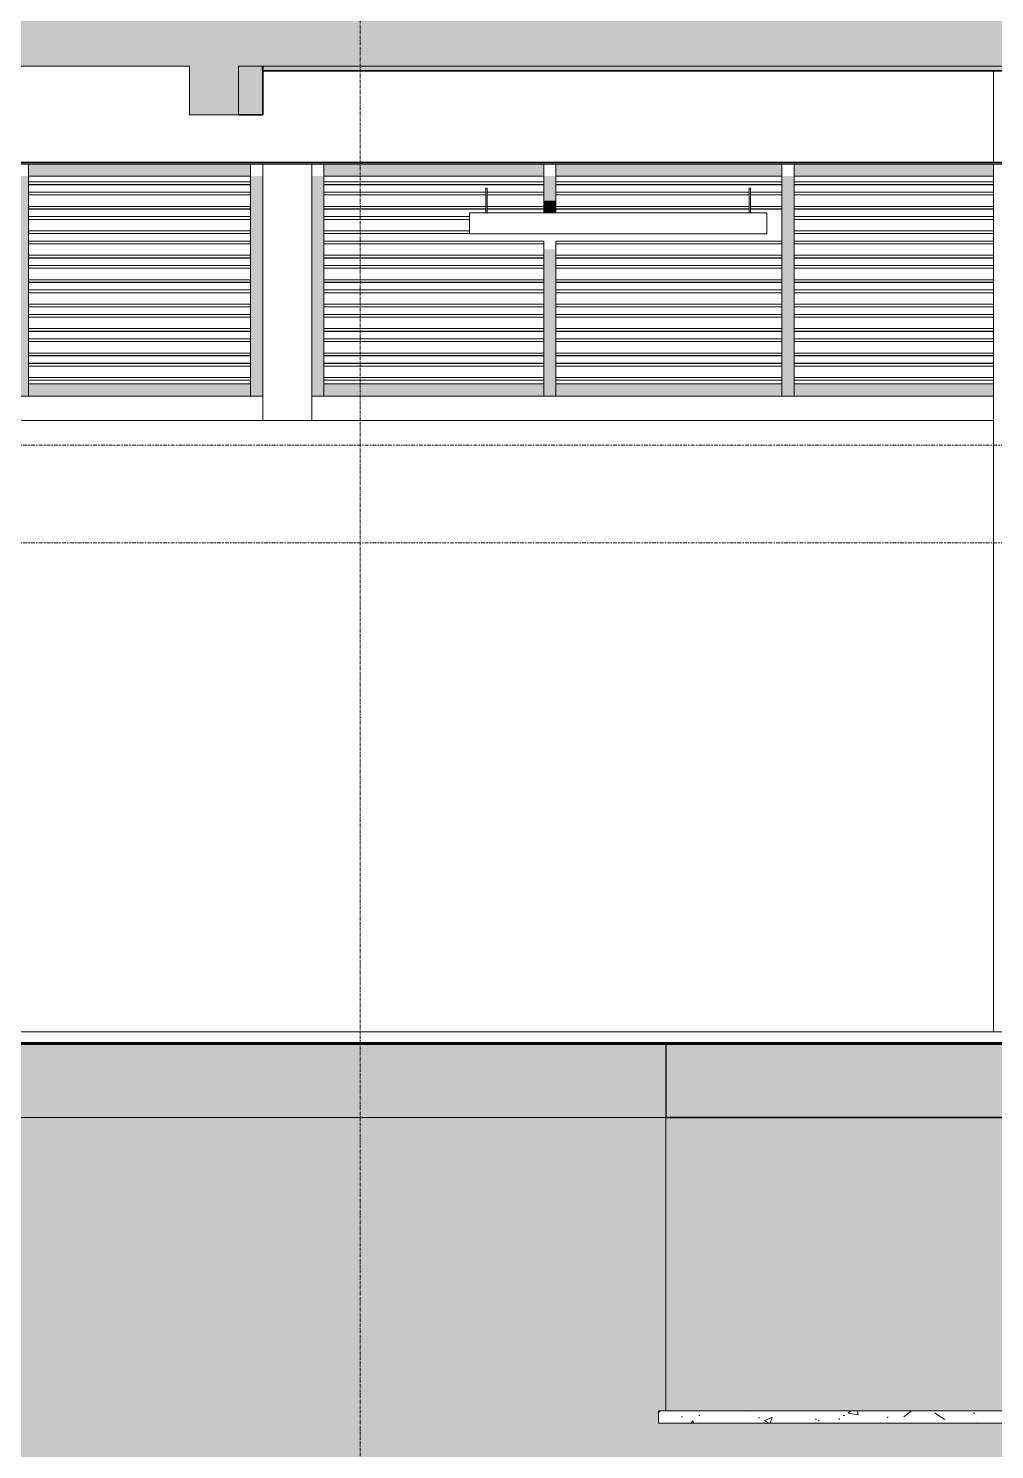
# Model space of a CAD drawing. Header units: millimetres. Extents: x 3451 to 201731, y -8641 to 35300.
# Drawn here: x 170834 to 174786, y -3708 to 2104 of the extents above; entities that cross this region are included whole.
import ezdxf

# ---------------------------------------------------------------- set-up
doc = ezdxf.new("R2010")
doc.units = ezdxf.units.MM
doc.linetypes.add('Centre', pattern=[31.75, 6.35, -4.7625, 15.875, -4.7625])
doc.linetypes.add('Grid Line', pattern=[22.225, 12.7, -3.175, 3.175, -3.175])
for name, color, linetype, lineweight in [('0-2', 50, 'Continuous', 5), ('A-CLNG-1', 13, 'Continuous', 25), ('A-CLNG-PATT-1', 13, 'Continuous', 9), ('A-DETL-GENF-1', 7, 'Continuous', 9), ('A-DETL-GENF-3', 9, 'Continuous', 9), ('A-DETL-GENF-4', 253, 'Continuous', 9), ('A-DETL-THIN', 151, 'Continuous', 9), ('A-FLOR-1', 10, 'Continuous', 35), ('A-FLOR-3', 192, 'Continuous', 35), ('A-FLOR-LEVL-2', 51, 'Centre', 9), ('A-FLOR-PATT-1', 7, 'Continuous', 9), ('A-FLOR-PATT-3', 8, 'Continuous', 9), ('A-GLAZ-CWMG', 51, 'Continuous', 9), ('A-WALL', 113, 'Continuous', 9), ('C-PRKG', 70, 'Continuous', 9), ('E-LITE-EQPM', 33, 'Continuous', 9), ('S-BEAM-1', 12, 'Continuous', 5), ('S-BEAM-2', 10, 'Continuous', 35), ('S-COLS', 52, 'Continuous', 9), ('S-FNDN-1', 32, 'Continuous', 5), ('S-FNDN-2', 250, 'Continuous', 25), ('S-GRID-1', 1, 'Grid Line', 9)]:
    doc.layers.add(name, color=color, linetype=linetype, lineweight=lineweight)

# ---------------------------------------------------------------- blocks, each defined once
blk = doc.blocks.new('NCV_TKTC_KET CAU_rvt-2-TKCS_MẶT CẮT D')
at = {"layer": 'A-FLOR-PATT-1'}
h = blk.add_hatch(color=256, dxfattribs=at)
h.paths.add_polyline_path([(-58470.3, 1930), (-56833.3, 1930), (-56833.3, 1950), (-58634.9, 1950), (-58634.9, 1930)])
h.paths.add_polyline_path([(-24866.9, 1930), (-24836.9, 1930), (-24836.9, 1950), (-28836.9, 1950), (-28836.9, 1930), (-25816.8, 1930)])
h.paths.add_polyline_path([(-66835.3, 1930), (-65032.3, 1930), (-65032.3, 1950), (-66835.3, 1950)])
h.paths.add_polyline_path([(-53357.9, 1930), (-51661.9, 1930), (-51661.9, 1950), (-53357.9, 1950), (-53357.9, 1930.4)])
h = blk.add_hatch(color=256, dxfattribs=at)
h.paths.add_polyline_path([(-27122.9, -2350), (-24536.9, -2350), (-24536.9, -2050), (-49361.9, -2050), (-49361.9, -2350), (-27186.8, -2350)])
h.paths.add_polyline_path([(-77403.8, -2350), (-69761.9, -2350), (-69761.9, -2050), (-78236.5, -2050), (-78236.5, -2350)])
h.paths.add_polyline_path([(-64261.9, -2350), (-51461.9, -2350), (-51461.9, -2050), (-64261.9, -2050)])
at = {"layer": 'S-BEAM-1'}
blk.add_hatch(color=256, dxfattribs=at).paths.add_polyline_path([(-28934.9, 1750), (-28834.9, 1750), (-28834.9, 1950), (-28934.9, 1950), (-28934.9, 1820.9)])
at = {"layer": 'S-FNDN-1'}
blk.add_hatch(color=256, dxfattribs=at).paths.add_polyline_path([(-25816.8, -3550), (-23186.8, -3550), (-23186.8, -2050), (-27186.8, -2050), (-27186.8, -3550), (-26469.9, -3550)])
at = {"layer": 'A-FLOR-1'}
for p, q in [((-28836.9, 1950), (-28836.9, 1930)), ((-28836.9, 1930), (-24836.9, 1930)), ((-24536.9, -2050), (-49361.9, -2050)), ((-27186.8, -2350), (-24536.9, -2350))]:
    blk.add_line(p, q, dxfattribs=at)
at = {"layer": 'S-BEAM-2'}
for p, q in [((-28834.9, 1750), (-28834.9, 1950)), ((-28934.9, 1750), (-28834.9, 1750))]:
    blk.add_line(p, q, dxfattribs=at)
at = {"layer": 'S-FNDN-2'}
for p, q in [((-24536.9, -2050), (-27186.8, -2050)), ((-27186.8, -2050), (-27186.8, -2350))]:
    blk.add_line(p, q, dxfattribs=at)
blk = doc.blocks.new('xe oto1 - xe oto-615462-TKCS_MẶT CẮT D')
at = {"layer": 'C-PRKG'}
for p, q in [((-28137.8, -2000), (-27637.8, -2000)), ((-28087.8, -2000), (-28137.8, -2000)), ((-28137.8, -2000), (-27637.8, -2000)), ((-28137.8, -2000), (-28087.8, -2000)), ((-27637.8, -2000), (-28087.8, -2000)), ((-28017.8, -2000), (-27357.8, -2000)), ((-28017.8, -2000), (-27357.8, -2000)), ((-27437.8, -2000), (-27937.8, -2000)), ((-27937.8, -2000), (-27437.8, -2000)), ((-27437.8, -2000), (-27937.8, -2000)), ((-27937.8, -2000), (-27437.8, -2000)), ((-26417.8, -2000), (-25846.8, -2000)), ((-26417.8, -2000), (-25846.8, -2000)), ((-25846.8, -2000), (-26337.8, -2000)), ((-26337.8, -2000), (-25846.8, -2000)), ((-25846.8, -2000), (-26337.8, -2000)), ((-26337.8, -2000), (-25846.8, -2000)), ((-25846.8, -2000), (-26137.8, -2000)), ((-26137.8, -2000), (-25846.8, -2000)), ((-25846.8, -2000), (-26137.8, -2000))]:
    blk.add_line(p, q, dxfattribs=at)
blk = doc.blocks.new('xe oto1 - xe oto-V274-TKCS_MẶT CẮT D')
at = {"layer": 'C-PRKG'}
for p, q in [((-30637.8, -2000), (-30137.8, -2000)), ((-30587.8, -2000), (-30637.8, -2000)), ((-30637.8, -2000), (-30137.8, -2000)), ((-30637.8, -2000), (-30587.8, -2000)), ((-30137.8, -2000), (-30587.8, -2000)), ((-30517.8, -2000), (-29857.8, -2000)), ((-30517.8, -2000), (-29857.8, -2000)), ((-29937.8, -2000), (-30437.8, -2000)), ((-30437.8, -2000), (-29937.8, -2000)), ((-29937.8, -2000), (-30437.8, -2000)), ((-30437.8, -2000), (-29937.8, -2000)), ((-28917.8, -2000), (-28257.8, -2000)), ((-28917.8, -2000), (-28257.8, -2000)), ((-28337.8, -2000), (-28837.8, -2000)), ((-28837.8, -2000), (-28337.8, -2000)), ((-28337.8, -2000), (-28837.8, -2000)), ((-28837.8, -2000), (-28337.8, -2000)), ((-28187.8, -2000), (-28637.8, -2000)), ((-28637.8, -2000), (-28137.8, -2000)), ((-28137.8, -2000), (-28637.8, -2000)), ((-28137.8, -2000), (-28187.8, -2000)), ((-28187.8, -2000), (-28137.8, -2000))]:
    blk.add_line(p, q, dxfattribs=at)
blk = doc.blocks.new('xe oto1 - xe oto-V278-TKCS_MẶT CẮT D')
at = {"layer": 'C-PRKG'}
for p, q in [((-33436.9, -2000), (-33536.9, -2000)), ((-33536.9, -2000), (-33036.9, -2000)), ((-33036.9, -2000), (-33536.9, -2000)), ((-33536.9, -2000), (-33436.9, -2000)), ((-33036.9, -2000), (-33436.9, -2000)), ((-33436.9, -2000), (-33036.9, -2000)), ((-33336.9, -2000), (-28536.9, -2000)), ((-28536.9, -2000), (-33336.9, -2000)), ((-33336.9, -2000), (-28536.9, -2000)), ((-28536.9, -2000), (-33336.9, -2000)), ((-29366.9, -2000), (-29716.9, -2000)), ((-29366.9, -2000), (-29716.9, -2000)), ((-29366.9, -2000), (-29716.9, -2000)), ((-29366.9, -2000), (-29716.9, -2000)), ((-29486.9, -2000), (-29586.9, -2000)), ((-29586.9, -2000), (-29486.9, -2000)), ((-29486.9, -2000), (-29586.9, -2000)), ((-29586.9, -2000), (-29486.9, -2000)), ((-29486.9, -2000), (-29586.9, -2000)), ((-29586.9, -2000), (-29486.9, -2000)), ((-29486.9, -2000), (-29586.9, -2000)), ((-29586.9, -2000), (-29486.9, -2000)), ((-28586.9, -2000), (-29036.9, -2000)), ((-29036.9, -2000), (-28536.9, -2000)), ((-28536.9, -2000), (-29036.9, -2000)), ((-29036.9, -2000), (-28586.9, -2000)), ((-28536.9, -2000), (-28586.9, -2000)), ((-28586.9, -2000), (-28536.9, -2000))]:
    blk.add_line(p, q, dxfattribs=at)
blk = doc.blocks.new('EAE_STL_PENDANT_TK_15W_120cm - LIC_01-ĐÈN LED BATTEN 1_2_ P_2x20W_ ÁNH SÁNG TRẮNG 6000K_ LẮP ĐẶT NỔI_TREO TY-1359257-TKCS_MẶT CẮT D')
at = {"layer": 'E-LITE-EQPM'}
for p, q in [((-69002.9, 1450), (-69002.9, 1350)), ((-69002.9, 1450), (-69002.9, 1450)), ((-69002.9, 1450), (-68997.9, 1450)), ((-68997.9, 1450), (-68998, 1450)), ((-68997.9, 1350), (-68997.9, 1450)), ((-67925.9, 1450), (-67925.9, 1350)), ((-67925.9, 1450), (-67925.9, 1450)), ((-67925.9, 1450), (-67920.9, 1450)), ((-67920.9, 1450), (-67921, 1450)), ((-67920.9, 1350), (-67920.9, 1450)), ((-69070.4, 1350), (-67853.4, 1350)), ((-69070.4, 1350), (-69070.4, 1348)), ((-69070.4, 1348), (-69070.4, 1264)), ((-67853.4, 1348), (-67853.4, 1350)), ((-67853.4, 1264), (-67853.4, 1348)), ((-67853.4, 1264), (-69070.4, 1264))]:
    blk.add_line(p, q, dxfattribs=at)
blk = doc.blocks.new('XE MAY2 - xe may 2-614215-TKCS_MẶT CẮT D')
at = {"layer": 'C-PRKG'}
for p, q in [((-24836.9, -2000), (-26736.9, -2000)), ((-24836.9, -2000), (-26736.9, -2000)), ((-25136.9, -2000), (-25236.9, -2000)), ((-25136.9, -2000), (-25236.9, -2000))]:
    blk.add_line(p, q, dxfattribs=at)
blk = doc.blocks.new('Rectangular Mullion - 50 x 100mm-3802461-TKCS_MẶT CẮT D')
at = {"layer": 'A-GLAZ-CWMG'}
blk.add_hatch(color=256, dxfattribs=at).paths.add_polyline_path([(-28429.1, 1500), (-27686, 1500), (-27686, 1550), (-28585.3, 1550), (-28585.3, 1500)])
for p, q in [((-28585.3, 1500), (-28585.3, 1550)), ((-27686, 1550), (-27686, 1500)), ((-27686, 1500), (-28585.3, 1500))]:
    blk.add_line(p, q, dxfattribs=at)
blk = doc.blocks.new('Rectangular Mullion - 50 x 100mm-V401-TKCS_MẶT CẮT D')
at = {"layer": 'A-GLAZ-CWMG'}
blk.add_hatch(color=256, dxfattribs=at).paths.add_polyline_path([(-25846.8, 1500), (-25846.8, 1550), (-26661.7, 1550), (-26661.7, 1500), (-26469.9, 1500)])
for p, q in [((-26661.7, 1500), (-26661.7, 1550)), ((-25846.8, 1500), (-26661.7, 1500))]:
    blk.add_line(p, q, dxfattribs=at)
blk = doc.blocks.new('Rectangular Mullion - 50 x 100mm-3802462-TKCS_MẶT CẮT D')
at = {"layer": 'A-GLAZ-CWMG'}
blk.add_hatch(color=256, dxfattribs=at).paths.add_polyline_path([(-27636, 1500), (-26711.7, 1500), (-26711.7, 1550), (-27636, 1550), (-27636, 1512.4)])
for p, q in [((-27636, 1500), (-27636, 1550)), ((-26711.7, 1550), (-26711.7, 1500)), ((-26711.7, 1500), (-27636, 1500))]:
    blk.add_line(p, q, dxfattribs=at)
blk = doc.blocks.new('Rectangular Mullion - 50 x 100mm-3802463-TKCS_MẶT CẮT D')
at = {"layer": 'A-GLAZ-CWMG'}
blk.add_hatch(color=256, dxfattribs=at).paths.add_polyline_path([(-26469.9, 600), (-25846.8, 600), (-25846.8, 650), (-26661.7, 650), (-26661.7, 600)])
for p, q in [((-26661.7, 600), (-26661.7, 650)), ((-26661.7, 650), (-25846.8, 650)), ((-26661.7, 600), (-25846.8, 600))]:
    blk.add_line(p, q, dxfattribs=at)
blk = doc.blocks.new('Rectangular Mullion - 50 x 100mm-3802464-TKCS_MẶT CẮT D')
at = {"layer": 'A-GLAZ-CWMG'}
blk.add_hatch(color=256, dxfattribs=at).paths.add_polyline_path([(-26711.7, 600), (-26711.7, 650), (-27636, 650), (-27636, 600), (-26796.4, 600)])
for p, q in [((-27636, 600), (-27636, 650)), ((-27636, 650), (-26711.7, 650)), ((-26711.7, 650), (-26711.7, 600)), ((-27636, 600), (-26711.7, 600))]:
    blk.add_line(p, q, dxfattribs=at)
blk = doc.blocks.new('Rectangular Mullion - 50 x 100mm-V402-TKCS_MẶT CẮT D')
at = {"layer": 'A-GLAZ-CWMG'}
blk.add_hatch(color=256, dxfattribs=at).paths.add_polyline_path([(-27776, 600), (-27686, 600), (-27686, 650), (-28585.3, 650), (-28585.3, 600), (-28429.1, 600)])
for p, q in [((-28585.3, 600), (-28585.3, 650)), ((-28585.3, 650), (-27686, 650)), ((-27686, 650), (-27686, 600)), ((-28585.3, 600), (-27686, 600))]:
    blk.add_line(p, q, dxfattribs=at)
blk = doc.blocks.new('Rectangular Mullion - 50 x 100mm-3089665-TKCS_MẶT CẮT D')
at = {"layer": 'A-GLAZ-CWMG'}
blk.add_hatch(color=256, dxfattribs=at).paths.add_polyline_path([(-28585.3, 600), (-28585.3, 700), (-28635.3, 700), (-28635.3, 600)])
for p, q in [((-28585.3, 700), (-28585.3, 600)), ((-28585.3, 600), (-28635.3, 600))]:
    blk.add_line(p, q, dxfattribs=at)
blk = doc.blocks.new('Rectangular Mullion - 50 x 100mm-3089666-TKCS_MẶT CẮT D')
at = {"layer": 'A-GLAZ-CWMG'}
blk.add_hatch(color=256, dxfattribs=at).paths.add_polyline_path([(-28585.3, 700), (-28585.3, 800), (-28635.3, 800), (-28635.3, 700)])
blk.add_line((-28585.3, 800), (-28585.3, 700), dxfattribs=at)
blk = doc.blocks.new('Rectangular Mullion - MULLION LA SACH-3802465-TKCS_MẶT CẮT D')
at = {"layer": 'A-GLAZ-CWMG'}
for p, q in [((-25846.8, 734.3), (-26661.7, 734.3)), ((-25846.8, 734.2), (-26661.7, 734.2)), ((-25846.8, 723.1), (-26661.7, 723.1)), ((-26661.7, 676.1), (-25846.8, 676.1)), ((-25846.8, 665.9), (-26661.7, 665.9)), ((-25846.8, 665.8), (-26661.7, 665.8)), ((-25846.8, 664.8), (-26661.7, 664.8))]:
    blk.add_line(p, q, dxfattribs=at)
blk = doc.blocks.new('Rectangular Mullion - MULLION LA SACH-3802466-TKCS_MẶT CẮT D')
at = {"layer": 'A-GLAZ-CWMG'}
for p, q in [((-26711.7, 734.3), (-27636, 734.3)), ((-26711.7, 734.2), (-27636, 734.2)), ((-26711.7, 723.1), (-27636, 723.1)), ((-27636, 676.1), (-26711.7, 676.1)), ((-26711.7, 665.9), (-27636, 665.9)), ((-26711.7, 665.8), (-27636, 665.8)), ((-26711.7, 664.8), (-27636, 664.8))]:
    blk.add_line(p, q, dxfattribs=at)
blk = doc.blocks.new('Rectangular Mullion - MULLION LA SACH-V403-TKCS_MẶT CẮT D')
at = {"layer": 'A-GLAZ-CWMG'}
for p, q in [((-27686, 734.3), (-28585.3, 734.3)), ((-27686, 734.2), (-28585.3, 734.2)), ((-27686, 723.1), (-28585.3, 723.1)), ((-28585.3, 676.1), (-27686, 676.1)), ((-27686, 665.9), (-28585.3, 665.9)), ((-27686, 665.8), (-28585.3, 665.8)), ((-27686, 664.8), (-28585.3, 664.8))]:
    blk.add_line(p, q, dxfattribs=at)
blk = doc.blocks.new('Rectangular Mullion - MULLION LA SACH-V404-TKCS_MẶT CẮT D')
at = {"layer": 'A-GLAZ-CWMG'}
for p, q in [((-27636, 1234.2), (-27636, 1234.3)), ((-26711.7, 1234.3), (-27636, 1234.3)), ((-27636, 1223.1), (-27636, 1234.2)), ((-26711.7, 1234.2), (-27636, 1234.2)), ((-27636, 1200), (-27636, 1223.1)), ((-26711.7, 1223.1), (-27636, 1223.1)), ((-27636, 1176.1), (-26711.7, 1176.1)), ((-26711.7, 1165.9), (-27636, 1165.9)), ((-26711.7, 1165.8), (-27636, 1165.8)), ((-26711.7, 1164.8), (-27636, 1164.8))]:
    blk.add_line(p, q, dxfattribs=at)
blk = doc.blocks.new('Rectangular Mullion - MULLION LA SACH-V405-TKCS_MẶT CẮT D')
at = {"layer": 'A-GLAZ-CWMG'}
for p, q in [((-27686, 1234.3), (-28585.3, 1234.3)), ((-27686, 1234.2), (-28585.3, 1234.2)), ((-27686, 1223.1), (-28585.3, 1223.1)), ((-27686, 1234.3), (-27686, 1234.2)), ((-27686, 1234.2), (-27686, 1223.1)), ((-27686, 1223.1), (-27686, 1200)), ((-28585.3, 1176.1), (-27686, 1176.1)), ((-27686, 1165.9), (-28585.3, 1165.9)), ((-27686, 1165.8), (-28585.3, 1165.8)), ((-27686, 1164.8), (-28585.3, 1164.8))]:
    blk.add_line(p, q, dxfattribs=at)
blk = doc.blocks.new('Rectangular Mullion - MULLION LA SACH-V406-TKCS_MẶT CẮT D')
at = {"layer": 'A-GLAZ-CWMG'}
for p, q in [((-27990.4, 1334.3), (-28585.3, 1334.3)), ((-27990.4, 1334.2), (-28585.3, 1334.2)), ((-27990.4, 1323.1), (-28585.3, 1323.1)), ((-28585.3, 1276.1), (-27990.4, 1276.1)), ((-27990.4, 1265.9), (-28585.3, 1265.9)), ((-27990.4, 1265.8), (-28585.3, 1265.8)), ((-27990.4, 1264.8), (-28585.3, 1264.8))]:
    blk.add_line(p, q, dxfattribs=at)
blk = doc.blocks.new('Rectangular Mullion - MULLION LA SACH-V407-TKCS_MẶT CẮT D')
at = {"layer": 'A-GLAZ-CWMG'}
for p, q in [((-26845.1, 1434.3), (-27636, 1434.3)), ((-26845.1, 1434.2), (-27636, 1434.2)), ((-26845.1, 1423.1), (-27636, 1423.1)), ((-26711.7, 1434.3), (-26841.7, 1434.3)), ((-26711.7, 1434.2), (-26841.7, 1434.2)), ((-26711.7, 1423.1), (-26841.7, 1423.1)), ((-27636, 1376.1), (-26845.2, 1376.1)), ((-26845.2, 1365.9), (-27636, 1365.9)), ((-26845.2, 1365.8), (-27636, 1365.8)), ((-26845.2, 1364.8), (-27636, 1364.8)), ((-26841.8, 1376.1), (-26711.7, 1376.1)), ((-26711.7, 1365.9), (-26841.8, 1365.9)), ((-26711.7, 1365.8), (-26841.8, 1365.8)), ((-26711.7, 1364.8), (-26841.7, 1364.8))]:
    blk.add_line(p, q, dxfattribs=at)
blk = doc.blocks.new('Rectangular Mullion - MULLION LA SACH-V408-TKCS_MẶT CẮT D')
at = {"layer": 'A-GLAZ-CWMG'}
for p, q in [((-27922.2, 1434.3), (-28585.3, 1434.3)), ((-27922.2, 1434.2), (-28585.3, 1434.2)), ((-27922.2, 1423.1), (-28585.3, 1423.1)), ((-27686, 1423.1), (-27918.8, 1423.1)), ((-27686, 1434.3), (-27918.7, 1434.3)), ((-27686, 1434.2), (-27918.7, 1434.2)), ((-28585.3, 1376.1), (-27922.1, 1376.1)), ((-27922.1, 1365.9), (-28585.3, 1365.9)), ((-27922.1, 1365.8), (-28585.3, 1365.8)), ((-27922.1, 1364.8), (-28585.3, 1364.8)), ((-27918.7, 1376.1), (-27686, 1376.1)), ((-27686, 1365.9), (-27918.7, 1365.9)), ((-27686, 1365.8), (-27918.7, 1365.8)), ((-27686, 1364.8), (-27918.7, 1364.8))]:
    blk.add_line(p, q, dxfattribs=at)
blk = doc.blocks.new('Rectangular Mullion - MULLION LA SACH-V409-TKCS_MẶT CẮT D')
at = {"layer": 'A-GLAZ-CWMG'}
for p, q in [((-26661.7, 1476.1), (-25846.8, 1476.1)), ((-25846.8, 1465.9), (-26661.7, 1465.9)), ((-25846.8, 1465.8), (-26661.7, 1465.8)), ((-25846.8, 1464.8), (-26661.7, 1464.8))]:
    blk.add_line(p, q, dxfattribs=at)
blk = doc.blocks.new('Rectangular Mullion - MULLION LA SACH-V410-TKCS_MẶT CẮT D')
at = {"layer": 'A-GLAZ-CWMG'}
for p, q in [((-27636, 1476.1), (-26711.7, 1476.1)), ((-26711.7, 1465.9), (-27636, 1465.9)), ((-26711.7, 1465.8), (-27636, 1465.8)), ((-26711.7, 1464.8), (-27636, 1464.8))]:
    blk.add_line(p, q, dxfattribs=at)
blk = doc.blocks.new('Rectangular Mullion - MULLION LA SACH-V411-TKCS_MẶT CẮT D')
at = {"layer": 'A-GLAZ-CWMG'}
for p, q in [((-28585.3, 1476.1), (-27686, 1476.1)), ((-27686, 1465.9), (-28585.3, 1465.9)), ((-27686, 1465.8), (-28585.3, 1465.8)), ((-27686, 1464.8), (-28585.3, 1464.8))]:
    blk.add_line(p, q, dxfattribs=at)
blk = doc.blocks.new('Rectangular Mullion - 50 x 100mm-3089657-TKCS_MẶT CẮT D')
at = {"layer": 'A-GLAZ-CWMG'}
blk.add_hatch(color=256, dxfattribs=at).paths.add_polyline_path([(-26661.678702, 600), (-26661.678702, 700), (-26711.678702, 700), (-26711.678702, 600)])
for p, q in [((-26711.678702, 700), (-26711.678702, 600)), ((-26661.678702, 700), (-26661.678702, 600)), ((-26661.678702, 600), (-26711.678702, 600))]:
    blk.add_line(p, q, dxfattribs=at)
blk = doc.blocks.new('Rectangular Mullion - 50 x 100mm-3089658-TKCS_MẶT CẮT D')
at = {"layer": 'A-GLAZ-CWMG'}
blk.add_hatch(color=256, dxfattribs=at).paths.add_polyline_path([(-26661.678702, 700), (-26661.678702, 800), (-26711.678702, 800), (-26711.678702, 700)])
for p, q in [((-26711.678702, 800), (-26711.678702, 700)), ((-26661.678702, 800), (-26661.678702, 700))]:
    blk.add_line(p, q, dxfattribs=at)
blk = doc.blocks.new('Rectangular Mullion - 50 x 100mm-V412-TKCS_MẶT CẮT D')
at = {"layer": 'A-GLAZ-CWMG'}
blk.add_hatch(color=256, dxfattribs=at).paths.add_polyline_path([(-27636, 1350), (-27636, 1400), (-27686, 1400), (-27686, 1350)])
for p, q in [((-27686, 1400), (-27686, 1350)), ((-27636, 1400), (-27636, 1350))]:
    blk.add_line(p, q, dxfattribs=at)
blk = doc.blocks.new('Rectangular Mullion - 50 x 100mm-3802503-TKCS_MẶT CẮT D')
at = {"layer": 'A-GLAZ-CWMG'}
blk.add_hatch(color=256, dxfattribs=at).paths.add_polyline_path([(-29794.2, 1500), (-28885.3, 1500), (-28885.3, 1550), (-29794.2, 1550), (-29794.2, 1512.4)])
for p, q in [((-29794.2, 1500), (-29794.2, 1550)), ((-28885.3, 1550), (-28885.3, 1500)), ((-29794.2, 1500), (-28885.3, 1500))]:
    blk.add_line(p, q, dxfattribs=at)
blk = doc.blocks.new('Rectangular Mullion - 50 x 100mm-3802505-TKCS_MẶT CẮT D')
at = {"layer": 'A-GLAZ-CWMG'}
blk.add_hatch(color=256, dxfattribs=at).paths.add_polyline_path([(-30828.1, 600), (-30828.1, 650), (-31736.9, 650), (-31736.9, 600), (-31041.3, 600)])
for p, q in [((-31736.9, 600), (-31736.9, 650)), ((-30828.1, 650), (-31736.9, 650)), ((-30828.1, 650), (-30828.1, 600)), ((-31736.9, 600), (-30828.1, 600))]:
    blk.add_line(p, q, dxfattribs=at)
blk = doc.blocks.new('Rectangular Mullion - 50 x 100mm-2333207-TKCS_MẶT CẮT D')
at = {"layer": 'A-GLAZ-CWMG'}
blk.add_hatch(color=256, dxfattribs=at).paths.add_polyline_path([(-28835.3, 600), (-28835.3, 700), (-28885.3, 700), (-28885.3, 600)])
for p in [(-28885.3, 700), (-28835.3, 600)]:
    blk.add_line(p, (-28885.3, 600), dxfattribs=at)
blk = doc.blocks.new('Rectangular Mullion - 50 x 100mm-2333208-TKCS_MẶT CẮT D')
at = {"layer": 'A-GLAZ-CWMG'}
blk.add_hatch(color=256, dxfattribs=at).paths.add_polyline_path([(-28835.3, 700), (-28835.3, 800), (-28885.3, 800), (-28885.3, 700)])
blk.add_line((-28885.3, 800), (-28885.3, 700), dxfattribs=at)
blk = doc.blocks.new('Rectangular Mullion - MULLION LA SACH-3802507-TKCS_MẶT CẮT D')
at = {"layer": 'A-GLAZ-CWMG'}
for p, q in [((-31736.9, 734.3), (-30828.1, 734.3)), ((-31736.9, 734.2), (-30828.1, 734.2)), ((-31736.9, 723.1), (-30828.1, 723.1)), ((-30828.1, 676.1), (-31736.9, 676.1)), ((-31736.9, 665.9), (-30828.1, 665.9)), ((-31736.9, 665.8), (-30828.1, 665.8)), ((-31736.9, 664.8), (-30828.1, 664.8))]:
    blk.add_line(p, q, dxfattribs=at)
blk = doc.blocks.new('Rectangular Mullion - MULLION LA SACH-V459-TKCS_MẶT CẮT D')
at = {"layer": 'A-GLAZ-CWMG'}
for p, q in [((-30828.1, 1476.1), (-31736.9, 1476.1)), ((-31736.9, 1465.9), (-30828.1, 1465.9)), ((-31736.9, 1465.8), (-30828.1, 1465.8)), ((-31736.9, 1464.8), (-30828.1, 1464.8))]:
    blk.add_line(p, q, dxfattribs=at)
blk = doc.blocks.new('Rectangular Mullion - 50 x 100mm-2333204-TKCS_MẶT CẮT D')
at = {"layer": 'A-GLAZ-CWMG'}
blk.add_hatch(color=256, dxfattribs=at).paths.add_polyline_path([(-56553.7, 600), (-56553.7, 700), (-56603.7, 700), (-56603.7, 600)])
for p, q in [((-56603.7, 700), (-56603.7, 600)), ((-56553.7, 600), (-56553.7, 700)), ((-56553.7, 600), (-56603.7, 600))]:
    blk.add_line(p, q, dxfattribs=at)
blk = doc.blocks.new('Rectangular Mullion - 50 x 100mm-2333205-TKCS_MẶT CẮT D')
at = {"layer": 'A-GLAZ-CWMG'}
blk.add_hatch(color=256, dxfattribs=at).paths.add_polyline_path([(-56553.7, 700), (-56553.7, 800), (-56603.7, 800), (-56603.7, 700)])
for p, q in [((-56603.7, 800), (-56603.7, 700)), ((-56553.7, 700), (-56553.7, 800))]:
    blk.add_line(p, q, dxfattribs=at)

msp = doc.modelspace()

# ---------------------------------------------------------------- hatches: boundary and pattern name
at = {"layer": 'A-CLNG-PATT-1'}
h = msp.add_hatch(dxfattribs=at)
h.set_pattern_fill('FP_41', color=256, style=0, pattern_type=2)
h.set_pattern_definition([(0, (148640.78, 14125), (1219.2, 304.8), [50.292, -864.108, 50.292, -864.108, -4876.8]), (0, (148640.78, 14125), (1219.2, 304.8), [-1828.8, 50.292, -1778.508, 50.292, -864.108, -2133.6]), (0, (148640.78, 14125), (1219.2, 304.8), [-4572, 50.292, -559.308, 50.292, -1473.708]), (120, (149097.98, 14277.4), (-873.5645, 903.4582), [50.292, -864.108, 50.292, -5740.908]), (120, (149097.98, 14277.4), (-873.5645, 903.4582), [-964.692, -864.108, 50.292, -1778.508, -3048]), (120, (149097.98, 14277.4), (-873.5645, 903.4582), [-3657.6, 50.292, -864.108, 50.292, -2083.308]), (120, (149097.98, 14277.4), (-873.5645, 903.4582), [-4622.292, -559.308, 50.292, -1473.708]), (240, (149250.38, 14887), (-345.6355, -1208.2582), [50.292, -864.108, 50.292, -5740.908]), (240, (149250.38, 14887), (-345.6355, -1208.2582), [-964.692, -864.108, 50.292, -1778.508, -3048]), (240, (149250.38, 14887), (-345.6355, -1208.2582), [-3657.6, 50.292, -864.108, 50.292, -2083.308]), (240, (149250.38, 14887), (-345.6355, -1208.2582), [-4622.292, -559.308, 50.292, -1473.708])])
h.paths.add_polyline_path([(175464.1, 1550), (175790.9, 1550), (175790.9, 1555), (164890.5, 1555), (164890.5, 1550), (174811.1, 1550)])
h.paths.add_polyline_path([(128365.9, 1550), (128365.9, 1555), (127910.9, 1555), (127910.9, 1550)])
h.paths.add_polyline_path([(128915.9, 1550), (130594.7, 1550.5), (130594.7, 1555), (128915.9, 1555)])
h.paths.add_polyline_path([(130894.7, 1550), (138744.6, 1550), (138744.6, 1555), (130894.7, 1555), (130894.7, 1550.6)])
h.paths.add_polyline_path([(163055.8, 1550), (164640, 1550), (164640, 1555), (160692.2, 1555), (160692.2, 1550), (161749.6, 1550)])
h.paths.add_polyline_path([(160390.5, 1550), (160390.5, 1555), (156392.5, 1555), (156392.5, 1550), (159790.4, 1550)])
h.paths.add_polyline_path([(139044.6, 1550), (144815.9, 1550), (144815.9, 1555), (139044.6, 1555), (139044.6, 1553.2)])
at = {"layer": 'A-DETL-GENF-1'}
h = msp.add_hatch(color=256, dxfattribs=at)
h.paths.add_polyline_path([(160443.5, 1550), (160692.2, 1550), (160692.2, 1950), (167092.5, 1950), (167092.5, 1700), (167692.5, 1700), (167692.5, 1950), (171492.9, 1950), (171492.9, 1750), (171692.9, 1750), (171692.9, 1950), (175790.9, 1950), (175790.9, 1550), (176090.9, 1550), (176090.9, 2150), (151265.9, 2150), (151265.9, 1750), (151465.9, 1750), (151465.9, 1950), (154892.5, 1950), (154892.5, 1750), (155092.5, 1750), (155092.5, 1950), (156090.8, 1950), (156090.8, 1550), (156392.5, 1550), (156392.5, 1950), (160390.5, 1950), (160390.5, 1550)])
h.paths.add_polyline_path([(138892.2, 1550), (139044.6, 1550), (139044.6, 1950), (143794.6, 1950), (143794.6, 1750), (143994.6, 1750), (143994.6, 1950), (146969.9, 1950), (146969.9, 1550), (147269.9, 1550), (147269.9, 1950), (148965.9, 1950), (148965.9, 1750), (149165.9, 1750), (149165.9, 2150), (128994.6, 2150), (128994.6, 1750), (129194.6, 1750), (129194.6, 1950), (130594.7, 1950), (130594.7, 1550), (130894.7, 1550), (130894.7, 1950), (135595.5, 1950), (135595.5, 1750), (135794.6, 1750), (135794.6, 1950), (138744.6, 1950), (138744.6, 1550)])
h.paths.add_polyline_path([(127790, 1750), (127910.9, 1750), (127910.9, 2150), (127710.9, 2150), (127710.9, 1750)])
at = {"layer": 'A-DETL-GENF-3'}
h = msp.add_hatch(dxfattribs=at)
h.set_pattern_fill('FP_82', color=256, style=0, pattern_type=2)
h.set_pattern_definition([(0, (148640.8, 14125), (725.805, 725.805), [725.805, -725.805]), (0, (148640.8, 14397.2), (725.805, 725.805), [725.805, -725.805]), (0, (148640.8, 14669.35), (725.805, 725.805), [725.805, -725.805]), (90, (148731.5, 14760.1), (-725.805, 725.805), [725.805, -725.805]), (90, (149003.7, 14760.1), (-725.805, 725.805), [725.805, -725.805]), (90, (149275.9, 14760.1), (-725.805, 725.805), [725.805, -725.805])])
h.paths.add_polyline_path([(166321.1, -5581.5), (194403.2, -5581.5), (194403.2, 100), (189739.6, 100), (189739.6, 200), (185739.6, 350), (183390.9, 350), (183390.9, 650), (176090.9, 650), (176090.9, -2050), (177441.1, -2050), (177441.1, -3550), (177491.1, -3550), (177491.1, -3600.5), (173410.9, -3600.5), (173410.9, -3550), (173441.1, -3550), (173441.1, -2350), (169742.1, -2350), (169742.1, -3550), (169792.1, -3550), (169792.1, -3600.5), (165690.9, -3600.5), (165690.9, -3550), (165742.1, -3550), (165742.1, -2350), (162740.5, -2350), (162740.5, -3550), (162790.5, -3550), (162790.5, -3600.5), (158689.8, -3600.5), (158689.8, -3550), (158740.5, -3550), (158740.5, -2350), (157057.2, -2350), (157057.2, -3550), (157066.6, -3550), (157066.6, -3600.5), (155816.6, -3600.5), (155816.6, -3550), (155824.2, -3550), (155824.2, -2350), (151465.9, -2350), (151465.9, -3850), (151590.9, -3850), (151590.9, -5350), (151640.9, -5350), (151640.9, -5400), (148790.9, -5400), (148790.9, -5350), (148840.9, -5350), (148840.9, -3850), (148965.9, -3850), (148965.9, -2350), (148341, -2350), (148341, -3550), (145841, -3550), (145841, -2350), (140691, -2350), (140691, -3550), (140741, -3550), (140741, -3600), (137041, -3600), (137041, -3550), (137091, -3550), (137091, -2350), (136663.9, -2350), (136663.9, -2750), (136263.9, -2750), (136263.9, -2350), (132490.9, -2350), (132490.9, -3550), (132540.9, -3550), (132540.9, -3600), (128840.9, -3600), (128840.9, -3550), (128890.9, -3550), (128890.9, -2350), (123224.1, -2350), (123224.1, -3550), (123274.1, -3550), (123274.1, -3600), (120874.1, -3600), (120874.1, -3550), (120924.1, -3550), (120924.1, -2050), (122390.9, -2050), (122390.9, -50), (121209.6, -50), (115209.6, -250), (114209.6, -250), (114209.6, -200), (110810.1, -200), (110810.1, -5581.5), (165668.1, -5581.5)])
h = msp.add_hatch(dxfattribs=at)
h.set_pattern_fill('FP_83', color=256, style=0, pattern_type=2)
h.set_pattern_definition([(50, (148640.78, 14125), (327.9314, -28.6906), [34.29, -377.19]), (355, (148640.8, 14125), (-63.4373, 343.9026), [27.432, -301.752]), (100.451, (148668.1, 14122.6), (264.4966, 315.2094), [29.142, -320.562]), (46.184, (148640.8, 14216.44), (487.9424, -75.6775), [51.435, -565.785]), (96.636, (148681.45, 14210.13), (427.3244, 445.37), [43.713, -480.843]), (351.184, (148640.8, 14216.44), (427.329, 445.3655), [41.148, -452.628]), (21, (148686.5, 14193.58), (272.9058, -184.0777), [34.29, -377.19]), (326, (148686.5, 14193.58), (111.2438, 331.539), [27.432, -301.752]), (71.451, (148709.25, 14178.24), (384.1505, 147.458), [29.142, -320.562]), (37.5, (148640.78, 14125), (5.56, 152.19915), [5.029, -293.065, 5.029, -301.295, -302.895]), (37.5, (148640.78, 14125), (5.56, 152.19915), [-604.418, 5.029, -297.866]), (7.5, (148640.78, 14125), (120.27586, 180.32485), [5.029, -169.621, 5.029, -286.207, -115.443]), (7.5, (148640.78, 14125), (120.27586, 180.32485), [-465.887, 5.029, -110.414]), (327.5, (148538.83, 14125), (244.06366, -10.3123), [5.029, -109.271, 5.029, -351.587, -473.202]), (327.5, (148538.83, 14125), (244.06366, -10.3123), [-470.916, 5.029, -468.173]), (317.5, (148493.1, 14125), (266.6327, 45.7678), [5.029, -143.561, 5.029, -231.8, -336.042]), (317.5, (148493.1, 14125), (266.6327, 45.7678), [-385.42, 5.029, -331.013])])
h.paths.add_polyline_path([(173410.9, -3600.5), (177491.1, -3600.5), (177491.1, -3550), (173410.9, -3550)])
at = {"layer": 'A-DETL-GENF-4'}
h = msp.add_hatch(dxfattribs=at)
h.set_pattern_fill('FP_35', color=256, style=0, pattern_type=2)
h.set_pattern_definition([(50, (148640.8, 14125), (1093.104, -95.634), [114.3, -1257.3]), (355, (148640.8, 14125), (-211.457, 1146.34), [91.44, -1005.84]), (100.451, (148731.9, 14117), (881.656, 1050.7), [97.14, -1068.54]), (46.184, (148640.8, 14429.8), (1626.475, -252.257), [171.45, -1885.95]), (96.636, (148776.3, 14408.8), (1424.416, 1484.565), [145.71, -1602.81]), (351.184, (148640.8, 14429.8), (1424.43, 1484.55), [137.16, -1508.76]), (21, (148793.2, 14353.6), (909.686, -613.59), [114.3, -1257.3]), (326, (148793.2, 14353.6), (370.812, 1105.13), [91.44, -1005.84]), (71.451, (148869, 14302.5), (1280.503, 491.528), [97.14, -1068.54]), (37.5, (148640.8, 14125), (18.5313, 507.3303), [50.292, -943.356, 50.292, -970.788, -1009.65]), (37.5, (148640.8, 14125), (18.5313, 507.3303), [-2014.728, 50.292, -959.358]), (7.5, (148640.8, 14125), (400.918, 601.084), [50.292, -531.876, 50.292, -920.496, -384.81]), (7.5, (148640.8, 14125), (400.918, 601.084), [-1552.956, 50.292, -334.518]), (327.5, (148300.93, 14125), (813.545, -34.3737), [50.292, -330.708, 50.292, -1138.428, -1577.34]), (327.5, (148300.93, 14125), (813.545, -34.3737), [-1569.72, 50.292, -1527.048]), (317.5, (148148.5, 14125), (888.775, 152.56), [50.292, -445.008, 50.292, -739.14, -1120.14]), (317.5, (148148.5, 14125), (888.775, 152.56), [-1284.732, 50.292, -1069.848])])
h.paths.add_polyline_path([(173410.9, -3600.5), (177491.1, -3600.5), (177491.1, -3550), (173410.9, -3550)])
at = {"layer": 'A-FLOR-PATT-3'}
h = msp.add_hatch(dxfattribs=at)
h.set_pattern_fill('FP_33', color=256, style=0, pattern_type=2)
h.set_pattern_definition([(0, (148640.78, 14125), (609.6, 152.4), [50.292, -406.908, 50.292, -406.908, -2438.4]), (0, (148640.78, 14125), (609.6, 152.4), [-914.4, 50.292, -864.108, 50.292, -406.908, -1066.8]), (0, (148640.78, 14125), (609.6, 152.4), [-2286, 50.292, -254.508, 50.292, -711.708]), (120, (148869.38, 14201.2), (-436.7823, 451.7291), [50.292, -406.908, 50.292, -2845.308]), (120, (148869.38, 14201.2), (-436.7823, 451.7291), [-507.492, -406.908, 50.292, -864.108, -1524]), (120, (148869.38, 14201.2), (-436.7823, 451.7291), [-1828.8, 50.292, -406.908, 50.292, -1016.508]), (120, (148869.38, 14201.2), (-436.7823, 451.7291), [-2336.292, -254.508, 50.292, -711.708]), (240, (148945.58, 14506), (-172.8177, -604.1291), [50.292, -406.908, 50.292, -406.908, -2438.4]), (240, (148945.58, 14506), (-172.8177, -604.1291), [-914.4, 50.292, -864.108, 50.292, -406.908, -1066.8]), (240, (148945.58, 14506), (-172.8177, -604.1291), [-2286, 50.292, -254.508, 50.292, -711.708])])
h.paths.add_polyline_path([(173504.9, -2050), (175790.9, -2050), (175790.9, -2045), (158115.9, -2045), (158115.9, -2050), (170892.6, -2050)])
h.paths.add_polyline_path([(127910.9, -2050), (130565.9, -2050), (130565.9, -2045), (127910.9, -2045)])
h.paths.add_polyline_path([(136665.9, -2050), (144815.9, -2050), (144815.9, -2045), (136665.9, -2045)])
h.paths.add_polyline_path([(156290.9, -2050), (157815.9, -2050), (157815.9, -2045), (156290.9, -2045)])

# ---------------------------------------------------------------- linework, layer by layer
at = {"layer": 'A-CLNG-1'}
for p, q in [((175790.9, 1555), (164890.5, 1555)), ((164890.5, 1550), (175790.9, 1550))]:
    msp.add_line(p, q, dxfattribs=at)
at = {"layer": 'A-DETL-THIN'}
for p, q in [((167692.5, 1950), (171492.9, 1950)), ((171492.9, 1950), (171492.9, 1750)), ((171692.9, 1750), (171692.9, 1950)), ((171692.9, 1950), (175790.9, 1950)), ((171492.9, 1750), (171692.9, 1750)), ((173441.1, -2350), (169742.1, -2350)), ((173441.1, -3550), (173441.1, -2350)), ((177441.1, -3550), (173410.9, -3550)), ((173410.9, -3550), (173410.9, -3600.5)), ((173410.9, -3600.5), (177491.1, -3600.5))]:
    msp.add_line(p, q, dxfattribs=at)
at = {"layer": 'A-FLOR-3'}
for p, q in [((175790.9, -2045), (158115.9, -2045)), ((158115.9, -2050), (175790.9, -2050))]:
    msp.add_line(p, q, dxfattribs=at)
at = {"layer": 'A-FLOR-LEVL-2'}
for p, q in [((198239.7, 400), (106972.4, 400)), ((196334.7, 0), (106972.4, 0)), ((106972.4, -2000), (196334.7, -2000))]:
    msp.add_line(p, q, dxfattribs=at)
at = {"layer": 'A-WALL'}
for p, q in [((174781.1, 1930), (174781.1, 1555)), ((174781.1, 1550), (174781.1, -2000)), ((171792.5, 600), (168850.9, 600)), ((174781.1, 600), (171992.5, 600)), ((174781.1, 500), (168850.9, 500)), ((168533.6, -2000), (175780.9, -2000))]:
    msp.add_line(p, q, dxfattribs=at)
at = {"layer": 'S-COLS'}
for p, q in [((171792.5, 500), (171792.5, 1550)), ((171992.5, 1550), (171992.5, 500))]:
    msp.add_line(p, q, dxfattribs=at)
at = {"layer": 'S-GRID-1'}
for p, q in [((172190.9, -3541.4), (172190.9, 30542.5)), ((172190.9, -7291.4), (172190.9, -3541.4))]:
    msp.add_line(p, q, dxfattribs=at)

# ---------------------------------------------------------------- block references
at = {"layer": '0-2'}
msp.add_blockref('NCV_TKTC_KET CAU_rvt-2-TKCS_MẶT CẮT D', (200627.8, 0), dxfattribs=at)
at = {"layer": 'A-GLAZ-CWMG'}
for name, p in [('Rectangular Mullion - 50 x 100mm-3802503-TKCS_MẶT CẮT D', (200627.8, 0)), ('Rectangular Mullion - 50 x 100mm-3802461-TKCS_MẶT CẮT D', (200627.8, 0)), ('Rectangular Mullion - 50 x 100mm-3802462-TKCS_MẶT CẮT D', (200627.8, 0)), ('Rectangular Mullion - 50 x 100mm-V401-TKCS_MẶT CẮT D', (200627.8, 0)), ('Rectangular Mullion - 50 x 100mm-2333205-TKCS_MẶT CẮT D', (227387.3, 700)), ('Rectangular Mullion - MULLION LA SACH-V459-TKCS_MẶT CẮT D', (202570.6, 0)), ('Rectangular Mullion - 50 x 100mm-2333208-TKCS_MẶT CẮT D', (200627.8, 700)), ('Rectangular Mullion - 50 x 100mm-3089666-TKCS_MẶT CẮT D', (200627.8, 700)), ('Rectangular Mullion - MULLION LA SACH-V411-TKCS_MẶT CẮT D', (200627.8, 0)), ('Rectangular Mullion - 50 x 100mm-3089658-TKCS_MẶT CẮT D', (199653.5, 700)), ('Rectangular Mullion - MULLION LA SACH-V410-TKCS_MẶT CẮT D', (200627.8, 0)), ('Rectangular Mullion - 50 x 100mm-3089658-TKCS_MẶT CẮT D', (200627.8, 700)), ('Rectangular Mullion - MULLION LA SACH-V409-TKCS_MẶT CẮT D', (200627.8, 0)), ('Rectangular Mullion - 50 x 100mm-2333205-TKCS_MẶT CẮT D', (227387.3, 600)), ('Rectangular Mullion - MULLION LA SACH-3802507-TKCS_MẶT CẮT D', (202570.6, 700)), ('Rectangular Mullion - 50 x 100mm-2333208-TKCS_MẶT CẮT D', (200627.8, 600)), ('Rectangular Mullion - 50 x 100mm-3089666-TKCS_MẶT CẮT D', (200627.8, 600)), ('Rectangular Mullion - MULLION LA SACH-V408-TKCS_MẶT CẮT D', (200627.8, 0)), ('Rectangular Mullion - 50 x 100mm-V412-TKCS_MẶT CẮT D', (200627.8, 0)), ('Rectangular Mullion - MULLION LA SACH-V407-TKCS_MẶT CẮT D', (200627.8, 0)), ('Rectangular Mullion - 50 x 100mm-3089658-TKCS_MẶT CẮT D', (200627.8, 600)), ('Rectangular Mullion - MULLION LA SACH-3802465-TKCS_MẶT CẮT D', (200627.8, 700)), ('Rectangular Mullion - 50 x 100mm-2333205-TKCS_MẶT CẮT D', (227387.3, 500)), ('Rectangular Mullion - MULLION LA SACH-3802507-TKCS_MẶT CẮT D', (202570.6, 600)), ('Rectangular Mullion - 50 x 100mm-2333208-TKCS_MẶT CẮT D', (200627.8, 500)), ('Rectangular Mullion - 50 x 100mm-3089666-TKCS_MẶT CẮT D', (200627.8, 500)), ('Rectangular Mullion - MULLION LA SACH-V406-TKCS_MẶT CẮT D', (200627.8, 0)), ('Rectangular Mullion - 50 x 100mm-3089658-TKCS_MẶT CẮT D', (200627.8, 500)), ('Rectangular Mullion - MULLION LA SACH-3802465-TKCS_MẶT CẮT D', (200627.8, 600)), ('Rectangular Mullion - MULLION LA SACH-3802507-TKCS_MẶT CẮT D', (202570.6, 500)), ('Rectangular Mullion - MULLION LA SACH-V405-TKCS_MẶT CẮT D', (200627.8, 0)), ('Rectangular Mullion - MULLION LA SACH-V404-TKCS_MẶT CẮT D', (200627.8, 0)), ('Rectangular Mullion - MULLION LA SACH-3802465-TKCS_MẶT CẮT D', (200627.8, 500)), ('Rectangular Mullion - 50 x 100mm-2333205-TKCS_MẶT CẮT D', (227387.3, 400)), ('Rectangular Mullion - 50 x 100mm-2333208-TKCS_MẶT CẮT D', (200627.8, 400)), ('Rectangular Mullion - 50 x 100mm-3089666-TKCS_MẶT CẮT D', (200627.8, 400)), ('Rectangular Mullion - 50 x 100mm-3089658-TKCS_MẶT CẮT D', (199653.5, 400)), ('Rectangular Mullion - 50 x 100mm-3089658-TKCS_MẶT CẮT D', (200627.8, 400)), ('Rectangular Mullion - MULLION LA SACH-3802507-TKCS_MẶT CẮT D', (202570.6, 400)), ('Rectangular Mullion - MULLION LA SACH-V403-TKCS_MẶT CẮT D', (200627.8, 400)), ('Rectangular Mullion - MULLION LA SACH-3802466-TKCS_MẶT CẮT D', (200627.8, 400)), ('Rectangular Mullion - MULLION LA SACH-3802465-TKCS_MẶT CẮT D', (200627.8, 400)), ('Rectangular Mullion - 50 x 100mm-2333205-TKCS_MẶT CẮT D', (227387.3, 300)), ('Rectangular Mullion - 50 x 100mm-2333208-TKCS_MẶT CẮT D', (200627.8, 300)), ('Rectangular Mullion - 50 x 100mm-3089666-TKCS_MẶT CẮT D', (200627.8, 300)), ('Rectangular Mullion - 50 x 100mm-3089658-TKCS_MẶT CẮT D', (199653.5, 300)), ('Rectangular Mullion - 50 x 100mm-3089658-TKCS_MẶT CẮT D', (200627.8, 300)), ('Rectangular Mullion - 50 x 100mm-2333205-TKCS_MẶT CẮT D', (227387.3, 200)), ('Rectangular Mullion - MULLION LA SACH-3802507-TKCS_MẶT CẮT D', (202570.6, 300)), ('Rectangular Mullion - 50 x 100mm-2333208-TKCS_MẶT CẮT D', (200627.8, 200)), ('Rectangular Mullion - 50 x 100mm-3089666-TKCS_MẶT CẮT D', (200627.8, 200)), ('Rectangular Mullion - MULLION LA SACH-V403-TKCS_MẶT CẮT D', (200627.8, 300)), ('Rectangular Mullion - 50 x 100mm-3089658-TKCS_MẶT CẮT D', (199653.5, 200)), ('Rectangular Mullion - MULLION LA SACH-3802466-TKCS_MẶT CẮT D', (200627.8, 300)), ('Rectangular Mullion - 50 x 100mm-3089658-TKCS_MẶT CẮT D', (200627.8, 200)), ('Rectangular Mullion - MULLION LA SACH-3802465-TKCS_MẶT CẮT D', (200627.8, 300)), ('Rectangular Mullion - MULLION LA SACH-3802507-TKCS_MẶT CẮT D', (202570.6, 200)), ('Rectangular Mullion - MULLION LA SACH-V403-TKCS_MẶT CẮT D', (200627.8, 200)), ('Rectangular Mullion - MULLION LA SACH-3802466-TKCS_MẶT CẮT D', (200627.8, 200)), ('Rectangular Mullion - MULLION LA SACH-3802465-TKCS_MẶT CẮT D', (200627.8, 200)), ('Rectangular Mullion - 50 x 100mm-2333205-TKCS_MẶT CẮT D', (227387.3, 100)), ('Rectangular Mullion - 50 x 100mm-2333208-TKCS_MẶT CẮT D', (200627.8, 100)), ('Rectangular Mullion - 50 x 100mm-3089666-TKCS_MẶT CẮT D', (200627.8, 100)), ('Rectangular Mullion - 50 x 100mm-3089658-TKCS_MẶT CẮT D', (199653.5, 100)), ('Rectangular Mullion - 50 x 100mm-3089658-TKCS_MẶT CẮT D', (200627.8, 100)), ('Rectangular Mullion - MULLION LA SACH-3802507-TKCS_MẶT CẮT D', (202570.6, 100)), ('Rectangular Mullion - MULLION LA SACH-V403-TKCS_MẶT CẮT D', (200627.8, 100)), ('Rectangular Mullion - MULLION LA SACH-3802466-TKCS_MẶT CẮT D', (200627.8, 100)), ('Rectangular Mullion - MULLION LA SACH-3802465-TKCS_MẶT CẮT D', (200627.8, 100)), ('Rectangular Mullion - 50 x 100mm-2333205-TKCS_MẶT CẮT D', (227387.3, 0)), ('Rectangular Mullion - 50 x 100mm-2333208-TKCS_MẶT CẮT D', (200627.8, 0)), ('Rectangular Mullion - 50 x 100mm-3089666-TKCS_MẶT CẮT D', (200627.8, 0)), ('Rectangular Mullion - 50 x 100mm-3089658-TKCS_MẶT CẮT D', (199653.5, 0)), ('Rectangular Mullion - 50 x 100mm-3089658-TKCS_MẶT CẮT D', (200627.8, 0)), ('Rectangular Mullion - 50 x 100mm-2333204-TKCS_MẶT CẮT D', (227387.3, 0)), ('Rectangular Mullion - MULLION LA SACH-3802507-TKCS_MẶT CẮT D', (202570.6, 0)), ('Rectangular Mullion - 50 x 100mm-2333207-TKCS_MẶT CẮT D', (200627.8, 0)), ('Rectangular Mullion - 50 x 100mm-3089665-TKCS_MẶT CẮT D', (200627.8, 0)), ('Rectangular Mullion - MULLION LA SACH-V403-TKCS_MẶT CẮT D', (200627.8, 0)), ('Rectangular Mullion - 50 x 100mm-3089657-TKCS_MẶT CẮT D', (199653.5, 0)), ('Rectangular Mullion - MULLION LA SACH-3802466-TKCS_MẶT CẮT D', (200627.8, 0)), ('Rectangular Mullion - 50 x 100mm-3089657-TKCS_MẶT CẮT D', (200627.8, 0)), ('Rectangular Mullion - MULLION LA SACH-3802465-TKCS_MẶT CẮT D', (200627.8, 0)), ('Rectangular Mullion - 50 x 100mm-3802505-TKCS_MẶT CẮT D', (202570.6, 0)), ('Rectangular Mullion - 50 x 100mm-V402-TKCS_MẶT CẮT D', (200627.8, 0)), ('Rectangular Mullion - 50 x 100mm-3802464-TKCS_MẶT CẮT D', (200627.8, 0)), ('Rectangular Mullion - 50 x 100mm-3802463-TKCS_MẶT CẮT D', (200627.8, 0))]:
    msp.add_blockref(name, p, dxfattribs=at)
at = {"layer": 'C-PRKG'}
for name in ['xe oto1 - xe oto-V278-TKCS_MẶT CẮT D', 'xe oto1 - xe oto-V274-TKCS_MẶT CẮT D', 'xe oto1 - xe oto-615462-TKCS_MẶT CẮT D', 'XE MAY2 - xe may 2-614215-TKCS_MẶT CẮT D']:
    msp.add_blockref(name, (200627.8, 0), dxfattribs=at)
at = {"layer": 'E-LITE-EQPM'}
msp.add_blockref('EAE_STL_PENDANT_TK_15W_120cm - LIC_01-ĐÈN LED BATTEN 1_2_ P_2x20W_ ÁNH SÁNG TRẮNG 6000K_ LẮP ĐẶT NỔI_TREO TY-1359257-TKCS_MẶT CẮT D', (241707.8, 0), dxfattribs=at)

doc.saveas('drawing.dxf')
